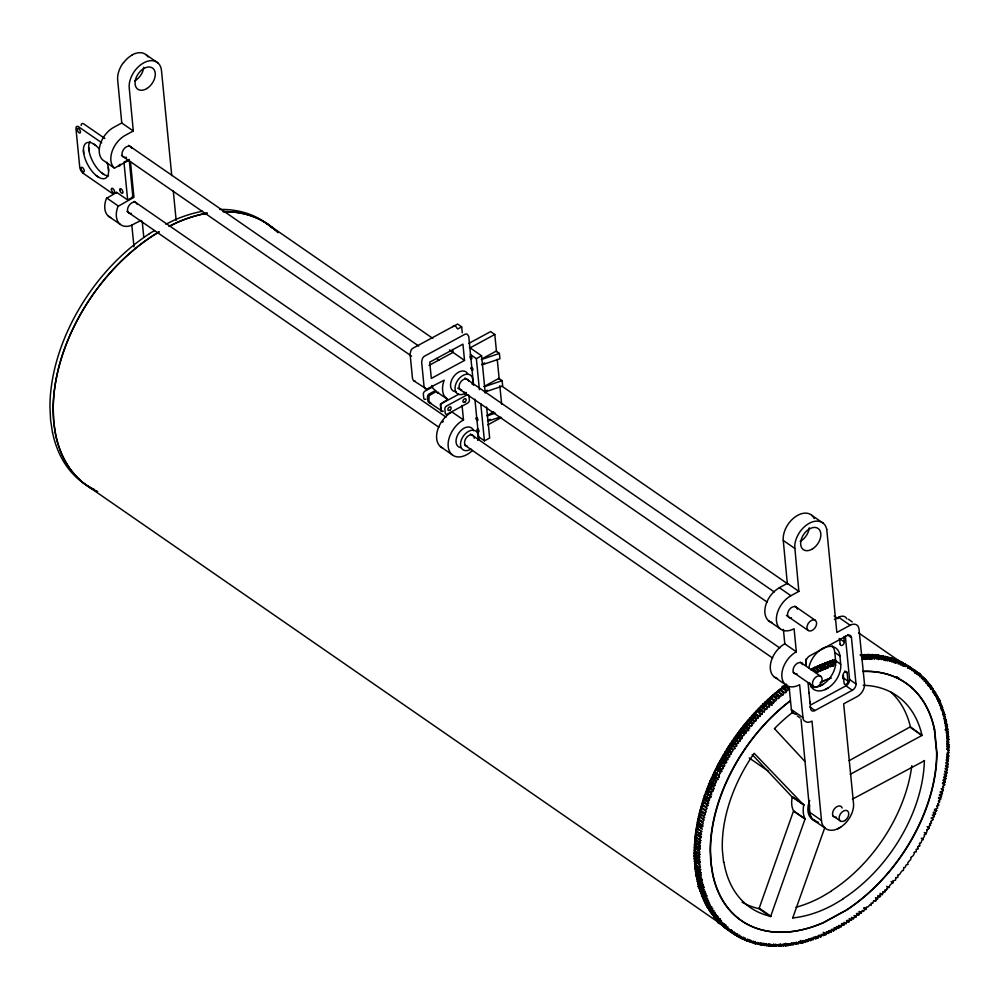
<?xml version="1.0" encoding="UTF-8"?>
<svg xmlns="http://www.w3.org/2000/svg" width="999" height="999" viewBox="0 0 999 999"><rect width="100%" height="100%" fill="white"/><g stroke="black" fill="none" stroke-linecap="round" stroke-linejoin="round"><path stroke-width="1.5" d="M785.838 692.607C784.452 694.505 779.232 686.188 779.27 691.046M785.376 944.055L785.401 945.803L786.151 945.541M862.05 659.552L862.749 659.59M781.68 945.254L780.569 946.14L780.606 944.355M861.375 655.831L862.686 654.582L866.857 657.841M783.441 693.044L783.441 694.005M785.838 692.195C786.225 691.183 788.648 689.073 789.685 689.198M700.037 854.382C699.038 852.784 691.683 851.136 695.928 848.526M786.513 690.259C779.282 679.732 783.603 693.531 779.919 689.285M694.392 852.671C692.669 856.28 701.086 855.469 699.737 857.317M698.551 855.556L698.376 856.405M946.94 748.501L949.013 750.661L946.927 749.213M949.013 749.937C944.505 750.499 952.684 746.403 946.965 745.754M698.401 853.67C703.845 849.912 690.958 849.35 696.028 845.791M792.744 917.894L824.874 827.409M866.845 658.204L866.82 659.253M865.072 654.707L863.648 655.906M869.242 657.592L869.18 659.19M865.072 654.795L865.034 655.881M698.576 850.911L700.224 848.139M948.938 752.697L947.264 754.657M856.755 914.647L856.006 916.995L853.92 915.559M858.828 911.9L860.913 913.348L862.287 910.426L863.336 911.438L863.985 910.951L864.672 908.528M779.894 944.317L778.483 946.215L778.246 944.417L776.111 946.24L775.911 944.355L775.074 944.579M871.515 659.19C872.651 656.917 866.258 651.922 867.382 655.868M947.239 754.682L947.876 755.469M700.199 848.126C697.901 848.576 692.669 845.728 695.154 844.03M698.613 848.126C698.526 846.965 702.047 845.266 699.188 845.341M788.96 688.411L784.789 685.526L783.378 688.436M856.38 913.748L858.466 915.196L859.877 912.287M775.212 944.342L773.75 946.203L773.601 944.292M786.6 684.402L785.801 686.625L784.852 685.589M869.068 654.72C872.602 653.508 873.601 658.204 874.5 659.365M869.804 654.557L869.717 655.844M696.203 842.756L700.336 846.178M947.089 757.429L947.027 758.229M946.553 756.842C948.675 757.804 947.776 762.312 946.715 762.924M946.69 754.769L948.775 756.206L946.74 754.045M877.522 658.378C876.51 661.837 871.69 650.349 872.015 656.043M773.588 944.267L771.415 946.103L770.641 944.105L769.105 945.953L766.121 943.655M694.942 839.635L696.415 839.709L696.378 840.521L694.617 842.444L699.038 845.341L700.611 842.594L699.038 842.507L694.854 839.622L695.354 838.586M699.025 842.507L699.35 841.583M873.538 655.232L874.45 654.807L874.3 656.218M878.608 657.804L878.396 659.615L879.744 658.666M768.805 945.903L768.905 944.967M700.799 840.609C700.848 838.823 692.732 837.961 695.903 835.601M946.627 762.999L948.039 764.672L945.953 763.236M699.3 839.672L695.217 836.051M849.275 921.003C849.287 918.231 852.222 921.577 852.097 917.919M765.034 944.317L767.12 945.753L766.658 944.554M768.918 944.867L769.03 944.005M876.722 655.144L876.573 656.355M875.636 655.694C879.482 651.435 880.419 663.211 882.379 658.403C883.303 658.478 883.128 661.738 884.814 658.466M701.098 837.811C701.972 836.25 698.313 837.487 700.087 835.851M846.84 922.065L846.028 923.713L843.943 922.277M849.25 921.19L848.538 922.114L846.453 920.666M844.43 923.001L843.506 925.274L841.42 923.825M945.703 765.346L947.789 766.782L945.853 769.442L947.377 769.655L947.289 770.404L945.204 768.955M877.547 656.48L878.995 655.319L878.783 656.83M883.153 658.316L878.995 655.319M766.096 943.68L764.26 945.404L763.91 943.343M697.364 831.555L696.091 832.866M695.841 833.016L695.479 833.94L699.637 836.825M700.024 833.953C691.845 826.235 697.602 833.391 701.211 834.128M701.573 834.165L700.262 835.738M881.23 655.681L881.018 657.005M879.769 656.793C880.643 653.846 886.637 657.479 885.102 660.414M763.186 944.355C761.25 947.04 763.111 941.745 761.4 943.393M697.789 828.72L696.153 830.206M696.39 828.208C707.692 834.377 692.27 826.91 697.752 828.433M944.867 771.091L946.952 772.527L944.954 775.124L946.453 775.424L946.328 776.173L944.242 774.737M839.435 925.973L838.436 928.221L836.35 926.785M758.303 943.331L760.376 944.767L760.164 942.706L758.204 944.305L755.544 942.756M881.98 657.167L883.166 656.006L883.216 657.404M884.028 657.767L885.638 656.53L889.797 659.415L887.262 660.938L887.611 658.965L883.453 656.068M698.151 826.423L698.301 825.599M702.16 829.407C703.358 827.434 695.117 827.459 697.115 824.437M700.961 828.183L701.373 827.272M836.925 927.372L835.901 929.619L833.815 928.183M757.629 944.18C758.915 939.235 755.082 946.84 753.383 942.232M885.626 656.543L885.376 657.879M889.784 659.527L889.435 661.301L890.409 661.063M944.592 777.16L944.43 777.984M697.777 824.063C708.716 826.697 699.238 826.435 697.752 821.49M698.663 823.563L698.538 822.676M701.498 825.286C707.717 821.353 694.405 821.315 700.024 816.982M943.843 776.885L945.928 778.321L944.592 779.732M755.469 943.655L755.281 941.508M891.895 660.252L887.237 656.917L887.711 657.467M699.225 820.691L699.4 819.867M702.097 822.377L704.183 819.867L698.563 816.57L698.751 815.808L702.909 818.693L704.72 817.544L703.508 816.558M944.817 782.192C946.74 780.931 942.257 781.081 944.517 779.769M831.917 929.957L830.793 932.254L828.72 930.818M891.757 660.913L891.595 661.65M888.298 658.816L889.922 657.642L894.005 660.926M754.245 942.806C752.796 943.955 754.295 938.86 752.135 942.182M889.922 657.654L889.659 658.803M752.197 754.595L792.244 797.09L803.795 805.082A25.812 16.908 -55.3 0 0 805.107 818.868L770.554 916.682L759.015 908.703L793.568 810.888A25.812 16.908 -55.3 0 1 792.257 797.09M803.795 805.082L754.17 753.271A128.946 84.478 -55.3 0 0 722.352 849.999L723.626 862.387M702.734 819.455L702.909 818.693M811.475 670.154L812.462 668.468L816.957 672.052M943.431 782.904C942.482 784.252 946.19 783.89 943.98 785.189M815.746 672.577L816.67 671.428M829.382 931.28L828.246 933.491L826.161 932.055M831.268 929.532L833.353 930.968L835.164 928.233M890.584 659.19L892.02 658.279L891.645 659.815M895.741 662.974L896.19 661.176L892.02 658.279M700.486 814.934C699.512 813.298 699.65 812.986 701.41 811.2M893.78 661.875L894.23 662.699M942.569 786.625L943.568 785.389M816.683 669.417C825.249 676.148 819.068 660.776 815.634 668.706M831.468 931.917L829.382 930.481M820.554 671.216C807.741 664.685 818.468 667.632 819.767 671.503M893.843 659.964C893.243 656.718 898.788 661.326 898.064 662.662M705.132 813.935C699.387 812.624 700.986 809.889 701.548 808.066M705.257 813.973C705.906 816.358 699.537 816.77 699.35 813.673M704.17 813.586L706.106 812.05L706.031 811.063M941.17 788.573L943.256 790.022L943.044 790.783M814.322 667.657L813.361 669.792M824.325 933.615L823.863 935.301M824.6 668.618L820.129 664.922L818.656 667.332M818.506 670.441L818.031 672.402L817.045 672.252M895.766 661.825L896.128 659.752L894.617 660.664M896.14 659.74C902.484 661.176 898.988 663.086 900.399 664.785M818.98 666.932L823.064 670.104L824.287 667.807M748.164 940.608L747.127 940.983L747.502 939.622M897.989 662.949L898.313 664.085L900.299 662.624M941.295 791.583C940.309 792.856 943.893 792.856 941.72 793.955M705.581 810.901L700.799 807.766L702.934 805.369M704.969 810.651L707.18 808.291L701.648 804.832L701.872 804.058L706.043 806.942L708.041 805.381M823.601 933.241C826.373 938.473 826.872 929.17 828.233 933.478M749.662 939.847L749.7 941.932L746.041 939.584M821.428 666.108L822.676 663.848L826.885 666.82M824.699 668.905L825.586 669.018L826.847 666.733M821.727 934.964L820.579 936.875L818.493 935.439M902.284 665.696L902.309 663.448L897.626 660.339L897.776 661.825L895.703 663.174M745.266 939.659L745.629 940.396L740.946 937.287M939.535 794.455L941.62 795.903L941.033 796.815M705.893 807.741L706.043 806.942M745.291 939.559L745.142 937.911L743.144 939.297M823.201 665.396L827.372 668.281L828.733 665.996M823.838 935.401L821.053 934.365M823.95 665.072L824.375 663.698M828.121 667.956L823.7 665.209M743.144 939.285L743.581 937.199L741.445 938.498L737.025 935.489M900.111 661.438L899.724 662.699M900.124 661.425L904.282 664.31L903.658 666.296L904.769 665.996M708.029 805.369L702.534 801.885L704.794 799.587L703.483 798.938L703.733 798.164L705.444 797.539M703.796 802.771L702.896 803.633M706.705 804.769L708.778 803.034L707.779 801.897M938.635 797.402L940.721 798.85L938.461 801.136M830.993 665.896C830.094 670.129 825.923 659.315 824.312 663.898M821.24 936.587L819.155 935.164M901.173 662.512L902.06 662.362L901.835 663.061M902.06 662.362L906.031 665.846M741.208 938.348C743.393 933.953 737.761 939.634 739.984 935.401M826.56 663.848L826.822 663.011M833.166 666.071L833.428 665.259M905.968 666.046L905.756 666.695M903.009 663.548L908.128 666.233L907.866 667.032M826.922 662.724C827.821 660.376 832.042 663.723 832.292 665.908M831.093 665.609L831.955 664.76M708.628 798.875C696.64 791.196 713.311 798.963 708.678 800.761M705.481 797.527L705.756 796.678L704.47 795.991M708.84 800.699L707.642 801.822L703.471 798.938M829.295 662.287L828.733 663.299M902.309 665.684L903.758 664.085L903.471 663.086M937.561 804.083L939.784 801.785L938.473 801.148M816.133 938.585L817.532 936.313M116.483 192.557L106.431 198.389A20.592 13.487 -55.3 0 0 110.664 217.582M130.482 161.913L133.953 197.327L117.982 206.368A20.592 13.487 -55.3 0 0 130.769 225.624L141.071 220.392M733.254 933.441L733.566 932.554M737.424 936.325L737.624 934.015M811.75 938.398L810.376 940.596L808.291 939.16M829.457 661.813C831.343 658.528 834.252 665.247 835.651 665.247M831.692 661.8L830.669 662.225M905.731 664.71L905.356 664.11L904.595 664.872M936.787 806.106L937.624 808.066L935.826 808.978M710.926 796.64L705.506 793.044L707.429 791.745M709.665 795.928L711.051 794.792M710.639 797.502L710.938 796.653M905.693 664.797L905.319 665.846M909.827 667.782C910.064 665.571 907.854 669.58 907.504 668.044M938.523 805.506L938.798 804.732L937.686 804.145M831.792 661.525L832.217 660.364M835.601 660.164L834.764 659.54L833.765 661.625M909.727 668.069C909.165 671.141 912.299 666.233 911.825 670.504C914.759 666.945 911.7 674.425 914.934 670.429M906.505 665.871L907.591 665.709M735.589 935.214L736.026 934.053M711.688 794.592C712.437 792.307 704.582 790.147 707.479 789.148M707.517 791.707L707.829 790.871L706.655 790.147M710.751 792.981L711.65 792.032M935.526 809.577L936.662 810.614L934.315 812.749L935.526 813.561L935.239 814.322L933.153 812.886M806.705 940.022L805.306 942.107L803.221 940.671M811.038 940.371L808.953 938.948M731.705 931.555L731.98 932.554M708.616 788.81L707.866 786.775L710.089 785.077M713.086 790.833L712.037 789.66L713.898 788.81M730.831 931.855L732.329 930.519L732.242 933.029L734.04 931.742L733.79 934.065L735.389 933.316M736.088 933.878L735.601 933.103M713.099 790.858L711.9 791.957M729.844 930.593L730.082 931.505L731.143 929.632M805.756 939.947C808.241 945.129 809.627 935.938 810.364 940.583M909.053 667.732L909.465 666.658L908.453 666.857M713.923 788.798C714.647 785.264 700.936 781.081 714.385 786.076C718.281 784.39 707.142 781.792 711.051 780.394M728.021 929.569L728.308 930.306L729.095 929.594M933.503 814.809L933.166 815.646M713.061 787.112L713.373 786.35M800.686 941.345C803.046 946.503 804.794 937.337 805.294 942.094M933.178 815.671L934.352 816.495L933.203 817.482M801.385 942.157L802.497 941.058L802.771 942.769M910.838 668.843L910.776 667.532M916.595 671.753L916.67 673.076M725.636 926.885L725.774 927.859L727.884 926.922L726.585 929.045L726.623 927.547M710.938 783.016L711.288 782.18L710.127 781.305M714.347 784.24L715.209 783.278M730.506 931.093L730.744 931.942M932.317 817.706L932.979 819.804L930.731 821.428M912.711 669.73L912.512 668.781M799.275 941.845L797.751 943.943L795.666 942.507M801.26 942.444L800.261 943.393L800.137 942.544M918.468 674.113L918.381 672.976M728.421 928.408C729.882 928.583 728.096 931.23 731.156 929.607M914.46 670.853L914.21 670.092L913.635 670.579M916.508 673.451L916.757 674.375L918.368 672.989M712.512 779.282L711.55 777.996L713.411 777.272M715.459 783.216C717.095 781.98 715.009 780.444 717.981 779.307M712.524 779.295L711.375 780.319M724.787 926.61L724.874 927.746M727.11 928.595L727.384 929.282L728.271 928.546M918.306 674.487C917.282 677.172 921.965 672.427 919.717 676.311M713.436 777.259L712.874 775.087L715.147 773.563M717.969 779.282L717.045 777.971L718.893 777.284M930.556 825.261L929.37 826.185M929.569 824.025L930.544 825.249M798.413 943.793L796.315 942.369M922.015 676.236L921.652 676.997M722.102 924.574L721.191 924.599L721.79 923.351M718.93 777.272L718.968 776.123M928.496 826.335L928.108 827.172L929.182 828.146M714.797 773.238C715.396 771.827 715.396 769.38 717.494 768.693M719.168 776.298C717.632 773.775 724.987 772.402 715.521 769.73M917.619 673.838C918.481 670.754 924.2 677.347 919.542 676.685M725.686 926.797L725.861 925.086M791.87 943.281L790.621 945.204L788.223 943.805M793.706 944.167L794.355 942.806L795.079 942.656L795.579 944.38L796.802 942.357L797.627 943.006M721.228 922.564L720.129 923.438L719.917 922.527M923.526 677.809L918.955 674.4M723.713 925.986L724.45 924.674M921.428 677.459L921.565 678.521L922.889 677.472M719.63 772.552L720.004 771.802L715.833 768.918M926.735 830.019L927.996 829.058M923.338 678.196L922.701 679.47M922.676 677.285L925.149 679.133L924.2 680.993M718.119 921.577L718.693 920.441M722.277 924.462C726.248 920.491 713.81 924.687 717.369 918.605M717.806 768.131L717.095 766.42L718.943 765.858M721.965 771.016L721.091 769.692L721.802 768.88M926.785 830.082C927.596 831.318 925.873 834.065 924.312 834.877M724.55 924.487L724.337 923.6L722.277 924.487M721.178 923.313L721.415 920.479M922.077 677.409L926.635 680.706L926.011 683.129M786.787 944.342L786.201 945.454M924.287 834.877C925.636 837.387 921.765 837.362 923.138 839.41C920.466 840.109 922.527 843.156 919.717 843.293M719.255 765.296L718.406 763.935L719.767 763.086M723.476 767.806L722.764 766.445L724.462 765.921M784.565 944.205L785.364 943.968M722.764 924.812C712.774 921.465 721.166 922.939 720.017 918.843M862.774 659.565C863.898 656.768 864.297 658.304 865.134 659.427M785.763 944.117C787.936 949.175 790.284 940.296 790.296 945.229M926.173 683.016L928.071 682.342L927.409 684.765M720.466 763.024C718.768 758.366 725.499 762.649 724.6 765.921M865.159 659.402L866.857 657.467M719.992 918.855L718.331 920.017L718.231 919.092M929.457 684.04L928.883 685.064M718.318 920.029L714.148 917.144L714.06 916.208M717.969 919.567L713.798 916.707M781.58 945.441L782.979 944.142L782.979 945.991M726.61 762.287C721.653 762.274 720.654 758.166 723.85 756.405M726.598 762.262L726.086 760.389L728.196 759.502L723.114 755.419L725.649 753.858M780.893 944.567L783.666 945.853M717.307 918.081L712.786 915.434L713.249 913.586M716.957 918.318L717.719 915.971L716.957 915.696M926.298 682.417L930.818 685.751L929.907 687.312M928.983 684.877L928.421 685.851M727.284 758.303L729.807 756.718L724.762 752.622L727.309 751.111L726.91 749.125L729.008 748.376L728.646 746.365L730.744 745.666L730.431 743.631L734.59 746.515L736.688 745.866M919.692 843.293C918.493 844.192 921.415 846.041 918.993 846.053M869.879 659.253L870.441 658.304M932.055 687.637L931.83 688.011M715.908 916.383L711.475 913.66L711.912 911.9M711.151 913.186L715.646 916.545M715.309 916.071L716.345 914.36M728.933 755.506L731.468 753.97L726.51 749.912M917.606 846.865L918.83 846.066M865.084 654.507L869.255 657.392L866.82 659.34M714.635 914.572L710.202 911.85L710.776 909.914M714.06 914.235L715.209 912.387L713.498 912.661M930.968 687.437L933.054 688.873L933.029 689.922M872.514 658.766L871.515 659.29M931.393 688.736L931.031 689.335M730.631 752.722C733.965 751.847 731.655 749.437 734.914 748.551M918.044 848.825L917.694 846.99M713.436 912.886L708.978 909.989L709.802 907.716M713.136 912.874L714.01 910.526L712.737 910.526M932.204 689.298L934.415 691.52M932.591 690.634L932.554 691.783M916.345 851.598L916.108 849.362L917.881 848.825M914.247 852.347L916.333 851.598M707.504 907.567L708.316 906.318M712.487 910.663C710.252 911.45 714.372 907.467 712 908.353M932.641 691.733C933.278 690.684 936.45 692.344 935.451 693.618M734.877 748.476L734.59 746.515M873.014 656.018L873.413 655.406M933.678 692.669L933.728 693.656L935.451 692.644M935.339 693.793L934.602 694.904M933.478 692.432L936.687 695.404M707.217 904.357C704.682 907.092 710.901 910.726 711.775 906.68M710.551 908.491L706.368 905.618M877.646 658.204L878.62 657.692L874.45 654.807M767.969 944.505L769.018 943.968M732.005 743.756L731.78 741.633L733.516 741.058M736.688 745.841L736.176 744.155L738.498 743.181L733.853 738.586L735.813 738.199L735.988 735.576L741.683 738.711L742.232 737.949M936.637 695.491C933.728 698.688 939.884 695.416 936.925 698.613M910.901 857.492C912.174 860.064 906.443 861.95 907.766 864.447M710.926 906.38C709.14 908.004 703.771 904.682 705.981 902.621M873.775 654.869L878.021 657.642M709.74 907.017C712.524 902.447 705.481 906.218 704.47 901.273M767.619 945.029L767.132 945.741M879.807 658.578L880.294 657.866M737.774 741.82L739.784 741.333M763.885 943.368L763.373 944.105M708.703 904.982C712.712 900.574 700.998 902.959 704.245 898.163M938.973 699.188L937.699 700.948L938.298 701.423M708.453 904.42L704.27 901.56M739.809 741.333L740.222 740.296M907.766 864.46C904.507 864.21 906.568 868.331 903.983 867.519M740.284 740.421L740.147 738.461L741.658 738.711M878.333 655.344L882.579 658.116M707.704 902.896C711.862 898.576 699.312 900.549 703.683 895.579M937.636 699.275C943.243 699.812 937.312 702.821 939.235 703.508M737.512 735.826L738.074 732.966M741.92 737.287C740.996 735.464 745.404 736.051 743.756 734.49M761.038 943.893L760.389 944.754M706.768 900.773C711.213 896.428 698.526 898.563 702.647 893.643M940.559 702.884L939.572 705.144M903.845 867.494L903.396 870.391M739.972 732.454C737.836 727.534 746.091 733.828 746.091 732.816M743.643 734.203L744.03 733.216L745.504 733.553M739.972 732.492L738.361 733.016M887.611 658.953L885.514 660.601L881.955 658.353M705.868 898.601L706.93 896.066L704.682 894.205M939.472 703.558L941.558 705.007L940.921 706.693M741.358 730.669L741.37 728.508L742.232 727.846M746.091 732.779C743.131 728.408 755.057 733.391 743.905 727.397C742.444 725.149 744.817 725.786 745.916 724.899C746.028 722.652 747.677 721.016 750.024 719.992M890.284 661.226L891.395 659.815M886.363 658.016L887.224 656.93M892.169 662.075L893.044 660.963M755.207 941.595L754.445 942.556M706.743 895.653L705.032 896.39L705.981 893.431L704.332 894.117L700.062 891.27L700.811 889.51M940.321 705.769L942.507 707.492L941.545 709.128M747.939 729.932L748.039 728.084L749.475 728.496M743.905 727.397L742.02 727.796M940.858 706.768L940.646 707.966M894.255 662.687L896.19 661.163M941.12 708.016C945.628 710.401 940.184 711.962 943.905 712.612M704.033 893.543L704.982 892.394M749.5 728.496L749.587 726.31M893.318 660.626L894.093 660.526M897.926 875.112L897.864 877.372L896.041 877.621M893.256 660.714L889.372 657.479M751.535 726.023L752.122 725.311M705.182 892.169C706.181 889.997 703.021 892.881 703.371 891.17M752.072 942.269C751.011 942.532 751.822 938.698 749.999 941.595M895.891 877.584L895.516 880.206L893.231 880.731M892.644 659.852L893.543 658.803M699.762 887.624L700.536 886.712M944.804 714.685C941.07 717.781 947.676 715.684 944.055 718.606M748.775 939.909L749.687 939.734M702.834 888.673L704.045 887.287M750.024 719.967L749.849 718.069L751.498 718.281M748.014 720.204L753.571 723.576L754.445 720.691M752.185 723.089L751.635 723.726L747.464 720.841M698.738 885.701L699.687 884.615M704.395 889.959C704.944 889.048 690.097 882.254 702.784 889.547M697.814 883.665L698.801 882.567M896.29 661.825L897.614 660.351M703.234 886.812L701.972 886.563L703.433 884.952M900.461 664.71L901.785 663.236M756.293 720.466C753.858 722.402 750.536 717.344 752.422 715.384M756.293 720.441C755.132 718.094 757.342 718.793 758.428 718.069C757.629 713.461 751.61 714.522 756.355 712.562M889.372 887.149C888.91 883.965 893.78 883.79 893.231 880.768M703.446 884.914C702.047 884.427 694.605 882.504 698.701 879.682M701.535 884.789C706.305 880.681 693.968 881.742 697.851 877.609M943.98 718.693C945.066 719.367 946.977 719.005 944.679 720.916M758.066 716.545L758.616 715.821L759.939 716.433M889.385 887.162L887.599 887.224M745.641 940.371L747.689 938.973M701.098 882.342L702.347 880.156M945.404 723.114L946.428 721.241L944.342 719.804M759.964 716.433C762.836 713.973 753.209 709.352 757.941 711.238M887.462 887.174L887.062 888.848M760.251 714.185L760.813 713.473L762.062 714.098M947.027 724.362L945.541 725.898M701.835 879.532C698.663 880.731 694.605 876.685 697.702 874.562M700.599 879.882C705.581 876.185 687.599 870.916 700.162 877.384M905.269 665.471L906.23 665.234M757.966 711.238C759.29 708.416 760.251 706.992 763.036 706.093M762.137 714.123L762.736 711.463L764.31 711.85M884.977 891.845L883.216 891.82M739.36 935.151L737.412 936.338M695.791 873.863L697.04 872.614M699.962 876.735C701.111 876.098 702.322 873.813 700.099 874.787M741.708 938.598L737.537 935.738M945.279 724.762L947.427 726.523L946.041 729.133L947.739 728.733L947.851 729.395L945.766 727.946M774.462 728.633L804.67 761.188M764.335 711.85L764.697 709.49L760.526 706.593M883.091 891.757L882.641 893.531M764.697 709.477C772.614 709.864 759.103 701.41 764.572 704.495M699.762 874.862L695.504 872.002L696.465 870.304M699.662 874.887L700.699 873.114M735.776 934.589L735.127 934.502L739.784 937.649M737.399 934.227L736.45 935.151M947.764 729.482L946.652 730.556M766.97 707.23L769.467 706.793M880.219 894.629C880.756 893.081 882.879 895.928 882.654 893.606M880.456 896.378L877.959 896.815M733.903 933.566L733.254 933.453L737.899 936.612M701.048 872.776C699.737 871.528 693.119 870.004 696.578 866.533M699.325 872.327L700.724 869.417M946.016 729.844L948.101 731.28L947.626 732.479M764.635 704.532L765.296 703.908M765.296 703.87L765.084 702.16L767.569 701.76L768.006 699.412L769.18 700.249L769.879 699.65L770.354 697.302L775.661 701.061L776.323 699.887M769.467 706.755C767.632 701.473 777.584 709.265 767.569 701.76M700.574 869.442C697.777 870.629 692.469 866.533 696.378 864.734M698.988 869.043L700.499 866.845M947.402 732.692C944.629 734.078 951.81 735.014 946.365 733.104M948.363 734.64L946.927 736.763M875.861 900.748L875.249 901.31L874.175 900.549M875.486 897.714L877.572 899.15L877.984 896.99M915.096 673.089L916.195 672.102M700.262 866.882C698.076 867.731 693.743 865.047 694.904 863.261M698.763 866.433C704.283 863.523 690.696 863.061 695.729 859.764M946.54 735.039L948.625 736.488L947.302 738.398M773.313 703.096L772.19 702.309L771.59 703.046M774 701.96L774.512 700.187M773.376 703.134L773.975 701.785M694.755 863.398L696.153 861.613M873.601 900.873L872.726 903.296M698.713 864.472L699.824 862.711M946.727 737.687L948.813 739.123L947.252 741.196M472.49 450.449L471.116 451.673A22.228 14.56 -55.3 0 1 466.695 454.707A21.341 13.986 -55.3 0 1 456.993 456.843A21.728 14.236 -55.3 0 1 448.876 449.775A21.903 14.348 -55.3 0 1 448.201 442.794A21.566 14.123 -55.3 0 1 450.149 435.214A21.928 14.361 -55.3 0 1 457.018 424.862A21.716 14.223 -55.3 0 1 463.486 419.917L462.062 405.394M772.102 696.053C773.476 692.944 776.735 700.174 778.708 698.451M776.298 699.375L776.872 698.114M871.165 904.957C868.593 903.758 869.342 907.417 867.507 906.98M725.674 927.06L724.974 927.671M947.227 738.461L947.114 739.36L948.788 739.123M700.137 861.613C697.851 862.387 693.731 859.927 694.542 858.016M698.488 861.812L698.713 860.901M773.863 696.141L774.537 695.379M774.487 694.193C774.924 690.471 781.493 700.574 781.031 694.992M778.708 698.413L779.257 696.078M699.899 862.649L700.162 861.625M948.476 742.906L947.352 743.843M694.942 857.679L695.903 856.88M699.337 860.364C703.171 859.54 685.676 851.51 698.401 859.128M723.95 925.786L722.801 926.036L726.96 928.908M946.94 743.044L949.025 744.48L947.414 746.515M694.243 855.519L695.416 854.557M915.371 671.865L920.454 674.7M698.413 858.403L699.512 857.504M866.583 906.955L865.771 909.515L863.685 908.066M725.774 925.149L724.213 926.385L719.63 923.126M698.713 855.419L700.012 854.407M781.78 694.205C772.052 688.573 779.72 692.794 782.729 695.079M778.583 692.207L779.27 691.133M782.754 695.079L783.441 694.18M694.942 852.222L695.779 851.573M725.786 927.859L721.191 924.599M695.791 854.257L695.866 853.658M922.489 677.784L926.635 680.706M784.078 692.157L783.441 692.657L779.282 689.772M948.75 750.861L947.314 752.734L948.775 752.697M924.749 678.733L922.651 679.57M948.675 756.28L947.252 757.304M856.755 914.622L857.454 914.097L858.453 915.184M927.434 684.752L929.47 684.015L926.335 681.855M694.904 844.205L696.141 843.318M926.235 680.307L924.15 681.093M717.02 920.429L718.83 919.33M716.308 918.281C713.623 918.481 718.793 922.814 720.554 921.103M855.032 915.871L853.521 918.755L851.435 917.307M718.581 917.219L717.719 917.806M714.984 916.57L714.16 917.132M948.238 761.9L946.253 760.389M928.371 685.951L929.47 685.963M929.157 686.176L930.456 685.302M695.604 838.423L696.715 836.925L695.154 836.787M699.762 841.308L700.774 840.634M930.094 688.161L932.117 687.524L930.032 686.088M947.939 764.747L946.228 766.608L947.776 766.782M699.4 838.923L700.062 838.486M696.066 835.489L696.69 835.089M699.75 836.063L695.566 833.191M847.651 920.878L846.94 921.34M715.459 914.06L714.722 914.522M947.277 770.404L945.429 772.277L946.94 772.527M700.411 833.041L701.997 831.33L700.561 831.093M933.428 691.246L934.265 690.746M933.041 688.885L930.968 689.435M149.45 233.604L154.495 230.594M158.953 232.068L152.66 235.826A158.666 103.958 -55.3 0 0 53.234 408.941L53.784 422.277L55.694 434.902A158.666 103.958 -55.3 0 0 97.577 491.67M821.091 649.425L824.3 647.689M823.114 684.327L819.904 686.063M828.246 687.874L825.037 689.61M840.721 827.135L837.437 828.92M831.418 891.108L821.965 896.702A128.796 84.378 -55.3 0 1 795.978 907.242M842.956 899.088L833.503 904.682A128.796 84.378 -55.3 0 1 792.744 917.919M696.94 824.537L701.098 827.434M946.315 776.186L944.617 777.135M838.885 925.336C842.032 930.556 841.545 921.353 843.493 925.261M839.46 925.861L840.184 925.449L840.971 926.76M701.947 826.947L702.809 826.473M706.755 903.508L705.581 904.132M697.839 821.44L699.2 820.716M836.95 927.272L837.674 926.872L838.436 928.208M936.587 694.605L934.54 695.017M114.473 168.107L114.248 167.944A20.504 13.437 -55.3 0 1 111.501 153.471A20.679 13.549 -55.3 0 1 116.608 142.994A20.517 13.449 -55.3 0 1 125.325 135.302L133.292 130.981L121.753 123.002L113.786 127.323A20.517 13.449 -55.3 0 0 105.07 135.002A20.679 13.549 -55.3 0 0 99.95 145.417A20.504 13.437 -55.3 0 0 102.697 159.965L114.473 168.107L128.272 160.627M127.66 199.987L132.892 197.153L129.183 159.39L123.963 162.225L127.66 199.987L116.346 192.158L116.458 193.257M457.754 328.983L461.675 326.86L462.25 332.779M468.693 343.481L490.646 331.593L494.805 334.478L496.478 351.536M429.071 365.397L452.984 352.435L452.697 349.475M470.117 347.852L494.805 334.478M464.535 360.414L431.318 378.409L429.72 362.15L462.937 344.143L464.535 360.414L449.438 349.887M470.254 354.408L476.361 358.641L481.593 355.806L485.239 393.032M481.418 359.165L496.103 351.173L499.4 353.446L499.925 358.803L482.017 364.835M432.704 386.9L425.162 390.996A2.572 1.686 -55.3 0 0 423.351 394.143L423.751 398.164A2.572 1.686 -55.3 0 0 425.961 399.125M481.93 364.398L484.64 362.924M435.614 390.472L429.333 393.881A2.572 1.686 -55.3 0 0 427.522 397.028L427.909 401.036A2.572 1.686 -55.3 0 0 429.92 402.11M441.034 411.039L440.359 404.12L447.739 399.5L436.201 391.508L429.058 395.741L428.908 402.26L442.033 411.113M437.262 392.994L438.524 392.32M458.816 394.205L442.482 403.059A2.572 1.686 -55.3 0 0 440.671 406.206L441.071 410.227A2.572 1.686 -55.3 0 0 443.281 411.201M484.103 386.476L498.838 378.396L502.135 380.669L502.659 386.026L484.752 392.058M484.615 391.708L487.325 390.234M486.95 415.522L493.731 411.85M487.462 420.754L490.172 419.293M487.774 424.862L501.498 417.432M478.246 436.575L484.428 440.859L489.66 438.024L486.613 406.993M798.863 591.383L787.312 583.391L779.345 587.712L790.896 595.704L798.863 591.383L794.729 546.715A20.592 13.487 -55.3 0 1 806.081 525.374A20.879 13.674 -55.3 0 1 810.938 522.465A20.617 13.511 -55.3 0 1 826.735 529.395M810.926 704.807L845.966 685.826A5.157 3.372 -55.3 0 0 849.587 679.532L845.316 636.038M808.029 682.492L810.576 708.578A5.157 3.372 -55.3 0 0 815.009 710.514L852.372 690.259A5.157 3.372 -55.3 0 0 855.993 683.965L851.448 637.574L847.602 634.914M849.125 760.689L910.401 726.785A128.784 84.378 -55.3 0 0 890.559 691.87M850.236 774.325L921.952 735.451L910.401 726.785M852.422 799.15L924.462 760.701M834.465 619.517L838.623 617.257A10.315 6.756 -55.3 0 1 846.877 618.881M790.908 595.766A20.642 13.524 -55.3 0 0 776.448 620.928A20.642 13.524 -55.3 0 0 794.08 628.746L796.34 651.81A20.642 13.524 -55.3 0 0 781.892 677.01A20.642 13.524 -55.3 0 0 799.625 684.702L803.046 718.381A9.515 6.231 -55.3 0 0 804.332 720.878L806.605 722.115A11.039 7.23 -55.3 0 0 811.987 721.066L821.628 822.002A20.604 13.499 -55.3 0 0 839.11 828.096A20.604 13.499 -55.3 0 0 853.633 804.657L843.668 703.833L857.254 696.528A10.315 6.756 -55.3 0 0 864.497 683.928L859.015 629.12A10.315 6.756 -55.3 0 0 850.174 625.249L836.85 632.454L826.747 529.395M705.719 901.485L704.632 902.047M944.729 782.229L944.067 782.579M698.85 815.758L700.399 814.984M938.111 698.938L936.687 698.95M938.448 701.335L939.697 700.724M704.72 899.425L703.558 900.012M831.93 929.919L832.654 929.557L833.278 930.818M938.623 698.676L936.9 697.727M165.871 224.213L174.788 219.867A158.666 103.958 -55.3 0 1 202.422 211.288M169.081 226.436L177.997 222.09A158.666 103.958 -55.3 0 1 207.105 213.237M821.116 682.067L823.688 680.819A144.243 94.505 -55.3 0 1 830.781 678.046M820.129 682.754L823.988 680.868A144.243 94.505 -55.3 0 1 831.081 678.096M829.407 931.168L830.132 930.818L830.793 932.242M703.783 897.327L702.609 897.876M939.797 703.234L940.471 702.921M940.209 705.606L939.547 705.182M942.944 790.833L941.47 791.495M940.296 705.569L941.108 705.194M702.884 895.191L701.71 895.716M942.144 793.768L940.159 792.282M940.896 707.854L941.62 707.542M824.362 933.503L825.099 933.178L825.686 934.664M941.632 793.993L940.409 794.754L941.07 795.666M452.622 326.623L453.459 326.261A5.532 3.634 -55.3 0 1 455.669 326.223L457.205 328.434M701.798 893.118L700.636 892.931L704.807 895.816M430.894 402.959L429.495 403.059M701.972 804.02L703.221 803.508M820.691 666.445L825.586 669.018M941.707 707.504L942.394 707.217M701.323 890.758L700.074 891.258M821.84 934.589L822.577 934.277L823.126 935.788M940.946 796.852L939.385 798.226L940.708 798.838M943.181 709.465L941.47 710.164L941.22 709.527M700.174 888.66L699.125 888.386L703.296 891.27M704.245 894.142L699.862 890.683M829.432 665.809L824.575 663.086M699.712 886.263L698.713 886.625M944.117 714.248C940.384 715.621 946.952 710.639 942.045 710.901M704.745 795.216L706.68 794.055L705.569 793.094M708.915 798.101L710.614 797.514M938.511 805.506L937.112 805.993M943.868 714.335L944.817 714.672L942.731 713.236M703.558 886.7L704.058 887.262M699.225 883.878L698.064 884.265M833.141 666.096L832.354 666.133M815.009 937.249L812.924 939.759L810.838 938.311M813.386 937.412L816.133 938.61L814.048 937.162M698.788 881.455L697.477 881.88M481.493 359.478L499.4 353.446M484.228 386.713L502.135 380.669M487.15 415.909L495.417 413.124M487.687 421.266L500.074 417.082M834.502 663.86L829.682 661.201M945.017 721.665L944.542 721.066M811.762 938.373L812.499 938.123L812.911 939.734M944.792 721.74L946.415 721.253M836.013 662.287L832.217 660.339L835.351 662.499M702.06 879.47L702.372 880.131M697.814 876.61L696.34 877.01M707.729 789.073L708.516 788.848M935.139 814.36L933.678 814.759M806.755 939.922L807.517 939.872M709.228 783.466L710.913 783.029M697.052 874.225L695.903 874.525M696.815 871.69L695.591 871.977M947.352 726.198L945.666 726.648L945.516 725.923M711.738 777.622L715.896 780.506M696.39 869.18L695.254 869.417M799.3 941.807L800.087 942.219M696.103 866.633L694.967 866.845M947.015 736.75L948.613 736.488M948.088 731.28L946.353 731.405M929.844 823.463L931.518 823.114L930.831 821.515M928.158 829.033L929.195 828.159L927.109 826.722M718.606 774.687L714.422 771.815M695.866 864.048L694.642 864.235M720.017 771.802L721.665 771.578L717.519 768.681M695.666 861.425L694.467 861.6M790.684 943.431L793.418 944.767L791.333 943.318M791.92 943.181L792.632 943.068L792.769 944.854M698.813 867.12L694.58 863.561M947.289 741.995C949.437 741.283 949.587 743.593 946.877 741.046M695.828 858.753L694.33 858.928M721.553 768.918L723.114 768.743M947.377 744.642L949 744.48M695.816 856.093L694.817 856.193M787.075 943.805L787.774 943.73L787.849 945.541M947.551 747.302L949.038 747.202M695.329 853.446L694.218 853.521M724.687 763.211L726.136 763.111M861.712 657.817L862.05 658.791M720.991 760.289L721.902 760.227M695.117 850.748L694.33 850.786M695.641 848.001L694.33 848.026M779.919 944.28L780.606 944.267M695.828 845.254L694.53 845.241M869.18 659.29L869.854 659.278M947.114 758.241L948.625 758.278M947.951 755.469L948.8 755.481M726.922 749.125L731.168 752.01M695.704 842.482L694.867 842.457M415.197 381.131L413.374 380.532L412.5 378.571L410.089 353.971L410.914 350.487A4.795 3.134 -55.3 0 1 412.762 348.314L457.604 324.051L461.675 326.86M873.975 657.417L869.192 654.52M730.681 743.643L731.43 743.706M696.74 834.078L695.566 833.953M911.338 856.967C912.986 856.568 914.634 853.82 914.285 852.422M696.977 831.23L695.878 831.081M880.906 657.916L876.148 654.969M733.378 741.046L734.327 740.321L733.653 739.01M697.876 825.524L696.877 825.324M944.455 777.996L945.916 778.321M885.401 658.541L880.656 655.569M903.308 870.379C900.673 870.391 900.661 875.112 898.001 875.124M698.413 822.652L697.352 822.402M699.325 819.842L697.939 819.492M741.87 727.759L746.028 730.644M699.949 816.957L698.576 816.57M942.644 786.663C946.253 787.025 939.559 789.497 943.243 790.009M750.187 725.599L751.448 725.998M413.886 380.894L426.748 389.111L444.193 380.194A21.628 14.173 -55.3 0 0 444.293 396.016L447.739 399.5M700.823 811.001L700.162 810.763M754.52 720.704L755.669 721.166M702.759 805.294L701.66 804.832M752.484 715.409L754.257 715.222L753.883 713.573M703.808 802.459L702.609 801.922M940.946 795.604L941.607 795.891M886.338 890.009L887.075 888.935M886.15 889.909L884.664 890.146L884.964 891.832M758.878 708.291L763.036 711.163M877.497 899.112L876.373 898.351L875.698 899.137M93.169 143.644L95.729 145.417M104.083 174.538L101.523 172.765M98.851 177.372L96.304 175.599M735.576 935.239L726.123 928.72M710.027 785.027L708.965 784.277M436.201 391.508L432.742 388.049A21.628 14.173 -55.3 0 1 431.655 385.527M914.947 670.416L915.072 673.101M132.18 54.858A20.679 13.549 -55.3 0 1 138.586 52.747A20.842 13.649 -55.3 0 1 146.266 54.883L157.817 62.862A20.479 13.412 -55.3 0 1 161.488 70.567L171.766 175.599M811.8 515.322L823.338 523.314M814.235 518.556A20.617 13.511 -55.3 0 0 799.4 514.485A20.879 13.674 -55.3 0 0 794.53 517.382A20.592 13.487 -55.3 0 0 783.191 538.723L783.266 540.459L794.804 548.439M469.38 347.352L481.593 355.806M848.401 619.255L852.247 621.915M838.623 617.257L850.174 625.249M907.679 665.484L917.132 672.002M905.356 664.11L911.363 668.081M914.21 670.092L918.818 673.326M901.56 662.112L905.731 664.997M923.625 677.597L919.055 674.325M266.046 223.039L432.767 338.361M502.022 386.263L788.011 584.078M834.177 616.008L838.024 618.668M858.553 632.866L905.993 665.684A158.928 104.121 -55.3 0 0 903.308 664.21M898.138 660.551L902.309 663.436M923.064 677.684L925.149 679.133M895.604 659.527L899.774 662.412M924.574 679.745L928.071 682.342M894.093 658.978L898.263 661.862M927.022 682.13L929.107 683.578M891.483 658.104L895.653 660.988M928.733 684.303L930.818 685.751M929.694 685.614L931.78 687.062M887.799 657.055L891.957 659.939M930.256 687.187L933.378 689.347M885.064 656.405L889.235 659.29M932.517 689.785L934.589 691.221M882.879 655.956L887.05 658.841M933.678 691.708L935.763 693.144M934.802 693.668L936.887 695.104M934.564 694.43L937.686 696.59M935.876 695.679L937.961 697.115M936.637 697.19L938.723 698.626M937.886 699.824L939.972 701.261M872.139 654.645L876.31 657.529M938.81 701.96L940.896 703.396M939.697 704.133L941.782 705.569M867.457 654.495L871.628 657.367M940.534 706.355L942.619 707.791M128.609 145.367L418.718 346.029M436.688 358.454L439.248 360.239M464.922 377.997L774.287 591.97M794.817 606.168L815.359 620.379A6.194 4.058 -55.3 0 1 812.836 630.032A6.194 4.058 -55.3 0 1 807.155 625.898A6.194 4.058 -55.3 0 1 815.359 620.379M864.46 654.52L868.631 657.404M941.32 708.603L943.393 710.052M839.21 638.486L844.33 642.032A2.635 1.723 -55.3 0 1 842.444 645.192A2.635 1.723 -55.3 0 1 840.184 644.28M862.062 654.607L866.233 657.492M860.276 654.72L864.447 657.592M860.688 655.481L863.823 657.642M942.556 712.624L944.642 714.06M943.206 714.984L945.291 716.42M943.368 715.596L945.454 717.045M943.943 718.006L946.028 719.442M104.883 138.511L83.604 123.814A5.057 2.335 61.5 0 0 81.181 125.524M944.48 720.441L946.565 721.877M944.967 722.914L947.052 724.35L945.054 723.476M121.466 155.482L411.563 356.144M457.779 388.099L767.132 602.085M786.388 615.396L808.216 630.494M945.391 725.411L947.477 726.86M101.748 142.795L78.384 126.648A5.057 2.335 61.5 0 0 75.986 128.771L79.72 167.008A5.12 2.373 61.5 0 0 83.267 173.389M832.167 645.866A20.08 13.162 -55.3 0 1 834.565 650.898L834.814 652.484L839.947 656.031L840.821 665.958A20.08 13.149 -55.3 0 1 826.648 688.823A20.08 13.149 -55.3 0 1 809.665 682.854M945.054 729.794L948.176 731.955M946.303 732.429L948.388 733.865M946.59 735.726L948.675 737.162M834.814 652.484L835.614 660.726L840.746 664.273M946.765 738.373L948.85 739.822M844.567 671.066L847.14 672.839L847.939 681.081L842.806 677.534L842.656 675.986M946.952 743.743L949.038 745.192M768.518 620.691L780.069 628.671M827.122 662.112L831.293 664.997M946.965 746.465L949.05 747.914M849.587 679.52L855.993 683.965M822.015 664.123L826.185 667.007M910.414 727.472L921.952 735.451M819.455 665.209L823.626 668.094M463.486 419.917L451.948 411.938A21.728 14.236 -55.3 0 0 445.454 416.958A21.928 14.361 -55.3 0 0 438.611 427.235A21.566 14.123 -55.3 0 0 436.663 434.815A21.903 14.348 -55.3 0 0 437.337 441.795A21.728 14.236 -55.3 0 0 442.757 448.076M845.966 685.826L852.372 690.259M783.391 629.407L784.802 643.831L796.34 651.81M816.907 666.345L821.066 669.23M946.503 757.567L948.588 759.015M132.18 196.666L132.892 197.153M946.315 759.652L948.401 761.101M811.8 668.793L815.958 671.678M946.041 762.499L948.126 763.935M134.103 201.361L446.029 417.12M470.417 433.991L779.769 647.964M800.311 662.175L820.853 676.373A6.194 4.058 -55.3 0 1 818.331 686.026A6.194 4.058 -55.3 0 1 812.649 681.892A6.194 4.058 -55.3 0 1 820.853 676.373M945.603 766.083L947.689 767.532M945.316 768.206L947.402 769.655M83.267 173.339L112.587 193.619M944.754 771.84L946.84 773.276M944.38 773.975L946.465 775.424M126.96 211.476L438.873 427.235M464.547 444.992L772.627 658.079M793.169 672.277L813.698 686.488M106.606 197.914L118.144 205.894M943.693 777.634L945.778 779.083M943.243 779.794L945.329 781.23M943.081 780.556L945.166 781.992M942.606 782.716L944.692 784.153M942.432 783.478L944.517 784.914M940.371 791.52L942.457 792.956M108.454 216.209L120.005 224.201M774.013 676.723L785.551 684.702M440.459 446.628L451.998 454.607M784.153 686.001L788.323 688.885M939.297 795.229L941.383 796.665M809.877 706.967L815.009 710.514M781.705 687.861L785.876 690.746M938.398 798.164L940.484 799.612M774.475 693.718L778.633 696.603M772.09 695.766L776.26 698.651M789.11 687L791.383 709.577L802.921 717.557M934.589 809.178L936.675 810.626M934.302 809.952L936.388 811.388M797.302 715.933L800.187 717.931M769.742 697.851L773.9 700.736M933.453 812.125L935.539 813.561M768.006 699.412L772.177 702.297M767.407 699.974L771.565 702.859L771.74 704.545M932.279 815.059L934.365 816.495M765.684 701.573L769.854 704.457M765.084 702.135L769.255 705.019M931.056 817.981L933.141 819.43M763.386 703.771L767.557 706.655M761.113 706.006L765.284 708.89M758.291 708.878L762.474 711.862M756.643 710.589L760.813 713.473M754.445 712.949L758.616 715.821M924.262 832.492L926.348 833.928M752.272 715.334L756.443 718.206M751.735 716.046L755.881 718.843M750.124 717.744L754.295 720.629M749.575 718.381L753.745 721.266M921.24 838.211L923.326 839.647M745.928 722.689C751.66 725.811 750.249 727.534 745.391 723.338M743.88 725.212L748.039 728.084M743.343 725.873L747.514 728.746M741.37 728.508L745.504 731.305M739.859 730.331L744.03 733.216M739.347 731.006L743.518 733.89M737.911 732.941L742.07 735.826M737.437 733.716L741.57 736.513M735.988 735.576L740.147 738.461M735.526 736.35L739.66 739.148M734.103 738.236L738.261 741.121M732.242 740.921L736.413 743.805M731.768 741.62L735.938 744.505M729.957 744.342L734.128 747.227M749.213 757.966L768.468 771.278M832.654 815.671L840.359 821.003M728.646 746.365L732.816 749.25M728.196 747.077L732.354 749.962M792.332 796.678L803.883 804.67M725.199 751.897L729.37 754.782M801.036 719.292L809.839 812.374L821.378 820.366M723.538 754.695L727.709 757.579M813.486 820.104L825.037 828.084M721.915 757.504L726.086 760.389M721.503 758.241L725.674 761.126M793.568 810.888L805.107 818.88M793.768 811.263L805.319 819.242M719.929 761.076L724.1 763.96M891.046 881.53L893.131 882.979M718.793 763.186L722.964 766.071M718.393 763.935L722.627 766.882M717.294 766.046L721.465 768.93M716.907 766.795L721.078 769.68M886.725 886.338L888.81 887.786M714.06 772.564L718.231 775.449M713.049 774.712L717.22 777.597M712.699 775.474L716.87 778.346M880.057 893.281L882.142 894.717M711.388 778.383L715.559 781.268M877.784 895.516L879.869 896.952M710.439 780.544L714.61 783.428M708.016 786.4L712.187 789.285M707.791 787.212L711.887 790.047M706.88 789.335L711.038 792.219M705.781 792.282L709.952 795.154M864.31 907.554L866.395 908.978M703.733 798.164L707.891 801.048M702.772 801.111L706.942 803.995M859.465 911.413L861.55 912.861M857.017 913.273L859.103 914.722M701.011 807.005L705.182 809.889M700.212 809.939L704.382 812.824M699.45 812.874L703.621 815.758M849.6 918.568L851.685 920.017M848.95 919.018L851.036 920.454M847.102 920.241L849.187 921.677M698.089 818.73L702.26 821.615M697.477 821.64L701.648 824.525M842.082 923.426L844.155 924.874M837.012 926.41L839.098 927.846M834.477 927.821L836.563 929.27M698.076 834.839L701.198 837M831.93 929.182L834.015 930.618M694.917 838.885L699.088 841.77M826.822 931.742L828.908 933.178M694.68 841.707L698.838 844.592M823.226 932.217L826.348 934.377M694.48 844.517L698.651 847.402M696.016 846.053L700.187 848.938M694.342 847.302L698.501 850.186M694.243 850.074L698.413 852.946M815.933 936.45C818.618 941.695 819.442 932.404 820.566 936.862M694.205 852.809L698.376 855.693M694.293 858.241L698.463 861.113M694.405 860.913L698.576 863.785M806.405 939.747L808.491 941.183M759.19 908.166L770.729 916.145M803.87 940.484L805.956 941.932M694.804 866.183L699.038 869.742M800.311 940.446L803.433 942.619M701.136 872.701L696.94 869.58M695.079 868.768L699.25 871.652M798.825 941.795L800.911 943.243M695.404 871.34L699.575 874.225M793.818 942.869L795.903 944.317M696.216 876.373L700.374 879.257M696.69 878.845L700.861 881.73M788.86 943.718L790.946 945.154M697.227 881.28L701.398 884.165M785.351 943.318L788.486 945.491M701.972 886.563L697.801 883.678L702.135 887.187M783.953 944.317L786.038 945.753M783.316 944.38L785.401 945.816M781.518 944.53L783.603 945.966M699.312 888.985L703.483 891.87M779.108 944.679L781.193 946.115M778.483 944.704L780.569 946.14M776.71 944.767L778.795 946.203M700.848 893.518L705.019 896.403M774.337 944.792L776.423 946.24M773.713 944.792L775.798 946.24M701.473 895.154L705.644 898.039M771.977 944.767L774.063 946.203M771.365 944.754L773.451 946.19M702.359 897.327L706.53 900.211M769.642 944.679L771.727 946.115M769.03 944.642L771.116 946.09M703.284 899.462L707.454 902.347M767.319 944.53L769.405 945.966M764.435 944.255L766.52 945.691M705.294 903.608L709.465 906.493M762.761 944.043L764.847 945.491M761.138 943.243L764.26 945.404M760.514 943.718L762.599 945.154M759.939 943.618L762.025 945.066M711.663 910.464L707.492 907.579L711.962 910.963M757.729 943.218L759.802 944.654M708.666 909.502L712.824 912.387M756.106 942.881L758.191 944.317M709.877 911.375L714.372 914.734M753.933 942.369L756.018 943.818M751.797 941.807L753.883 943.243M749.163 940.209L753.333 943.093M712.437 914.972L716.608 917.856M748.101 940.284L751.772 942.619M715.559 918.818L719.73 921.702M743.481 938.311L747.652 941.195M716.62 920.017L720.791 922.901M743.993 938.823L747.127 940.983M738.973 936.413L743.656 939.535M89.336 487.2L726.723 928.059M723.226 926.398L729.045 930.631M425.437 388.886L424.051 386.551L421.64 361.963L422.452 358.466A4.795 3.134 -55.3 0 1 424.3 356.293L464.997 334.24A5.532 3.634 -55.3 0 1 467.207 334.203L468.756 336.413L473.551 385.339M770.354 697.314L771.503 698.176L772.165 697.165M872.489 903.121L871.066 903.133L871.165 904.944M772.726 695.242L773.838 696.141M775.099 693.206L776.186 694.143L776.872 692.819M777.497 691.221L778.558 692.195M865.758 909.502L864.697 908.528M860.851 913.286L859.989 912.387M782.354 687.387L783.353 688.423M855.993 916.982L855.119 915.971M853.521 918.743L852.634 917.644M723.938 756.505L723.214 755.556M725.611 753.783L724.812 752.697M848.476 922.04L847.739 921.003M846.016 923.7L845.254 922.577M835.813 929.482L835.214 928.308M812.462 668.481L813.086 669.842M815.022 667.245L815.471 668.294M821.74 668.943L822.314 670.416M817.569 666.058L818.006 667.132M822.689 663.86L823.064 664.972M826.935 666.97L827.359 668.269M752.06 725.087L751.922 724.662M825.236 662.849L825.599 663.973M818.019 937.874L817.582 936.463M827.796 661.887L828.121 663.036M815.459 938.835L815.034 937.324M830.344 660.988L830.644 662.15M832.891 660.139L833.166 661.326M807.829 941.37L807.529 939.947M756.318 712.412L756.068 711.213M763.036 706.056L762.799 704.357M880.219 894.667L880.344 895.516M791.383 709.577L791.508 710.389A9.515 6.231 -55.3 0 0 792.781 712.886L795.054 714.123A11.039 7.23 -55.3 0 0 796.465 714.26M934.614 729.27L936.925 752.846A144.243 94.505 -55.3 0 1 846.465 910.189L823.438 922.739A144.243 94.505 -55.3 0 1 712.874 874.287L711.076 862.861L710.501 850.761A144.243 94.505 -55.3 0 1 789.959 701.223M934.315 729.22L936.625 752.796A144.243 94.505 -55.3 0 1 846.165 910.139L823.139 922.689A144.243 94.505 -55.3 0 1 712.574 874.237L710.776 862.811L710.202 850.698A144.243 94.505 -55.3 0 1 789.66 701.173M839.947 656.031L839.709 654.432A20.08 13.162 -55.3 0 0 824.262 647.714A20.08 13.162 -55.3 0 0 808.853 667.869M809.839 812.374L810.089 814.023A20.604 13.499 -55.3 0 0 818.281 822.189M52.497 432.679L50.587 420.067L49.95 406.755A158.666 103.958 -55.3 0 1 149.463 233.679M880.356 895.604L880.456 896.365M108.292 167.47L108.616 170.754M88.961 150.712L88.636 147.427M83.729 153.546L83.416 150.262M875.723 899.375L875.848 900.736M843.805 636.9L844.33 642.032M805.931 659.053L806.305 662.649A2.635 1.723 -55.3 0 1 805.644 664.647M839.61 638.811L840.147 644.305M806.318 665.097L806.031 662.2A5.157 3.372 -55.3 0 1 809.652 655.893L847.027 635.639A5.157 3.372 -55.3 0 1 851.448 637.574M801.91 662.861L802.01 663.885M497.24 359.29L499.225 379.458M499.825 385.664L501.648 404.283M476.361 358.641L479.408 389.66M480.769 403.621L484.428 440.859M474.912 399.213L478.858 439.435M464.897 394.143L464.797 393.131A2.572 1.686 -55.3 0 0 464.21 392.07M173.289 191.046L176.161 220.392M142.22 221.303L143.794 237.35M131.818 224.987L133.978 246.865M783.266 540.459L787.312 583.391M133.292 130.981L129.246 88.024A20.529 13.449 -55.3 0 1 129.87 80.931A20.679 13.549 -55.3 0 1 135.002 70.529A20.567 13.474 -55.3 0 1 143.719 62.85A20.679 13.549 -55.3 0 1 150.125 60.727A20.842 13.649 -55.3 0 1 157.817 62.862M121.753 123.002L117.695 80.045A20.529 13.449 -55.3 0 1 118.332 72.952A20.679 13.549 -55.3 0 1 123.451 62.55M843.318 674.912L844.08 683.166A2.535 1.661 -55.3 0 0 846.228 684.215A2.535 1.661 -55.3 0 0 847.989 681.043M772.165 697.002L772.115 696.228M774.525 695.217L774.487 694.28M947.227 741.233L947.264 741.995M835.614 660.726L835.688 662.412A20.08 13.149 -55.3 0 1 827.359 680.843A20.08 13.149 -55.3 0 1 811.2 687.012M947.327 743.868L947.352 744.642M776.872 692.644L776.86 691.932M947.389 746.54L947.389 747.314M106.918 162.263A20.092 9.291 61.5 0 1 99.238 177.572A20.092 9.291 61.5 0 1 83.441 149.85A20.092 9.291 61.5 0 1 99.425 149.113M120.167 164.248A2.585 1.199 61.5 0 1 118.519 165.359M108.579 175.911A20.092 9.291 61.5 0 1 93.069 162.088A20.092 9.291 61.5 0 1 90.022 141.583M146.266 54.87A20.479 13.412 -55.3 0 1 148.039 56.868M123.714 62.525A20.479 13.412 -55.3 0 1 132.405 54.87M143.694 67.383A12.9 8.454 -55.3 0 1 134.64 80.944M126.436 157.28A6.294 4.121 -55.3 0 1 122.015 154.133A6.294 4.121 -55.3 0 1 126.124 146.99A6.294 4.121 -55.3 0 1 131.656 148.202M131.443 213.411A6.294 4.121 -55.3 0 1 127.51 209.79A6.294 4.121 -55.3 0 1 131.768 202.897A6.294 4.121 -55.3 0 1 137.138 204.208M722.015 924.262A158.928 104.121 -55.3 0 1 786.625 684.352M810.676 669.63A158.928 104.121 -55.3 0 1 835.176 659.827M860.401 655.307A158.928 104.121 -55.3 0 1 897.751 661.475M223.564 211.626A158.928 104.121 -55.3 0 1 277.922 232.655M97.452 491.645A158.928 104.121 -55.3 0 1 57.842 371.153A158.928 104.121 -55.3 0 1 159.078 231.818M169.443 226.111A158.928 104.121 -55.3 0 1 207.305 213.162M706.618 798.601A154.808 101.423 -55.3 0 1 717.594 771.578M720.167 766.433A154.808 101.423 -55.3 0 1 755.818 715.546M758.965 712.212A154.808 101.423 -55.3 0 1 766.433 704.782M774.462 728.608A128.796 84.378 -55.3 0 1 792.981 712.1M863.161 685.314A128.784 84.378 -55.3 0 1 921.89 734.814M924.387 760.514A128.784 84.378 -55.3 0 1 842.931 898.813M770.841 916.345A128.784 84.378 -55.3 0 1 723.9 862.174M911.825 765.684A128.784 84.378 -55.3 0 1 831.38 890.833M759.028 908.678A128.946 84.478 -55.3 0 1 742.095 902.159M862.774 671.39A144.243 94.505 -55.3 0 1 934.252 729.258M896.353 676.897A144.243 94.505 -55.3 0 1 898.963 678.446M706.081 801.573A154.545 101.249 -55.3 0 1 707.392 797.514M710.289 789.422A154.545 101.249 -55.3 0 1 715.921 776.061M719.08 769.467A154.545 101.249 -55.3 0 1 743.556 730.669M746.34 727.16A154.545 101.249 -55.3 0 1 756.043 715.921M775.149 697.514A154.545 101.249 -55.3 0 1 778.521 694.705M863.074 671.44A144.243 94.505 -55.3 0 1 934.552 729.32M896.652 676.96A144.243 94.505 -55.3 0 1 899.262 678.496M219.792 209.453A158.666 103.958 -55.3 0 1 272.402 228.259M94.368 489.448A158.666 103.958 -55.3 0 1 52.56 432.642M223.002 211.663A158.666 103.958 -55.3 0 1 275.612 230.469M815.159 820.479A20.642 13.524 -55.3 0 1 809.702 800.486M816.445 821.365A20.642 13.524 -55.3 0 1 809.777 805.132M777.472 678.533A20.642 13.524 -55.3 0 1 770.741 662.949A20.642 13.524 -55.3 0 1 784.789 643.818M771.99 622.502A20.642 13.524 -55.3 0 1 765.309 606.893A20.642 13.524 -55.3 0 1 779.357 587.787M809.265 527.809A12.9 8.454 -55.3 0 1 800.211 541.371M791.52 617.844A6.294 4.121 -55.3 0 1 787.587 614.048A6.294 4.121 -55.3 0 1 792.182 607.155A6.294 4.121 -55.3 0 1 797.352 609.09M797.015 673.838A6.294 4.121 -55.3 0 1 793.069 670.217A6.294 4.121 -55.3 0 1 797.339 663.324A6.294 4.121 -55.3 0 1 802.709 664.635M843.268 674.937A2.522 1.648 -55.3 0 1 845.017 671.765A2.522 1.648 -55.3 0 1 847.189 672.814M842.856 677.497A2.535 1.661 -55.3 0 1 842.744 678.633M808.728 692.407A2.522 1.648 -55.3 0 1 809.153 693.431M809.952 701.66A2.535 1.661 -55.3 0 1 809.752 703.021M836.488 817.232A6.294 4.121 -55.3 0 1 832.542 813.611A6.294 4.121 -55.3 0 1 836.812 806.717A6.294 4.121 -55.3 0 1 842.182 808.029M442.619 422.227A11.351 7.443 -55.3 0 1 443.306 421.278M471.091 449.013A11.351 7.443 -55.3 0 1 460.514 444.305A11.351 7.443 -55.3 0 1 471.078 430.369A11.351 7.443 -55.3 0 1 477.684 440.322M467.17 445.991A6.194 4.058 -55.3 0 1 464.797 440.821A6.194 4.058 -55.3 0 1 470.154 434.99A6.194 4.058 -55.3 0 1 474.263 438.261M477.609 431.068A1.548 0.712 61.5 0 1 477.385 429.021A1.548 0.712 61.5 0 1 478.946 430.744A1.548 0.712 61.5 0 1 478.059 431.568M476.024 417.907A1.548 0.712 61.5 0 1 477.522 418.681A1.548 0.712 61.5 0 1 477.497 420.492A1.548 0.712 61.5 0 1 476.011 418.681M470.029 356.256A1.548 0.712 61.5 0 1 471.516 357.13A1.548 0.712 61.5 0 1 471.478 358.903A1.548 0.712 61.5 0 1 470.005 357.23M456.031 391.67A11.451 7.505 -55.3 0 1 453.134 377.335A11.451 7.505 -55.3 0 1 467.769 373.976M460.739 447.602A11.451 7.505 -55.3 0 1 459.278 432.417A11.451 7.505 -55.3 0 1 473.563 430.731M466.408 392.457A11.351 7.443 -55.3 0 1 455.044 388.886A11.351 7.443 -55.3 0 1 465.309 374.45A11.351 7.443 -55.3 0 1 472.19 384.328M461.688 389.997A6.194 4.058 -55.3 0 1 460.839 381.768A6.194 4.058 -55.3 0 1 468.581 380.956M466.758 395.042L446.653 405.944A2.572 1.686 -55.3 0 0 444.842 409.091L445.242 413.111A2.572 1.686 -55.3 0 0 447.452 414.073L467.557 403.184A2.572 1.686 -55.3 0 0 469.368 400.037L468.968 396.016A2.572 1.686 -55.3 0 0 466.758 395.042M81.119 168.856A2.585 1.199 61.5 0 0 83.841 171.903A2.585 1.199 61.5 0 0 83.042 168.069A2.585 1.199 61.5 0 0 81.119 168.856M111.438 189.822A2.585 1.199 61.5 0 0 114.161 192.869A2.585 1.199 61.5 0 0 113.362 189.036A2.585 1.199 61.5 0 0 111.438 189.822M77.31 129.92A2.585 1.199 61.5 0 0 80.032 132.967A2.585 1.199 61.5 0 0 79.221 129.133A2.585 1.199 61.5 0 0 77.31 129.92M119.78 190.222A2.585 1.199 61.5 0 0 122.502 193.269A2.585 1.199 61.5 0 0 121.703 189.435A2.585 1.199 61.5 0 0 119.78 190.222M146.878 88.524A12.9 8.454 -55.3 0 0 152.947 68.357A12.9 8.454 -55.3 0 0 135.689 79.021A12.9 8.454 -55.3 0 0 146.878 88.524M812.449 548.951A12.9 8.454 -55.3 0 0 818.518 528.783A12.9 8.454 -55.3 0 0 801.26 539.448A12.9 8.454 -55.3 0 0 812.449 548.951M844.979 820.541A6.194 4.058 -55.3 0 0 847.502 810.888A6.194 4.058 -55.3 0 0 839.297 816.408A6.194 4.058 -55.3 0 0 844.979 820.541M449.775 410.289A2.06 1.349 -55.3 0 0 450.749 407.055A2.06 1.349 -55.3 0 0 447.989 408.766A2.06 1.349 -55.3 0 0 449.775 410.289M464.822 402.135A2.06 1.349 -55.3 0 0 465.796 398.901A2.06 1.349 -55.3 0 0 463.024 400.611A2.06 1.349 -55.3 0 0 464.822 402.135M471.078 368.369A1.548 0.712 61.5 0 0 472.702 370.204A1.548 0.712 61.5 0 0 472.227 367.894A1.548 0.712 61.5 0 0 471.078 368.369"/></g></svg>
